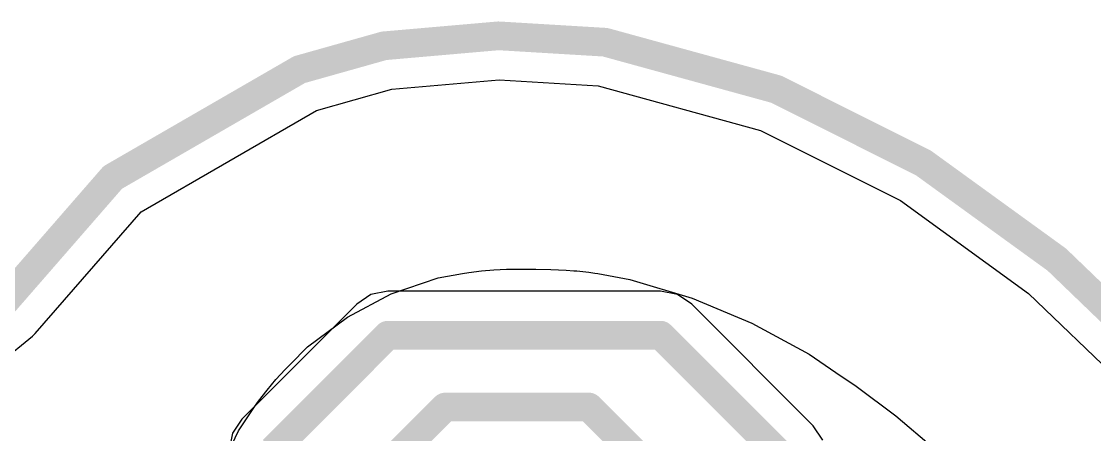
# Model space of a CAD drawing. Header units: inches. Extents: x -30 to 118, y 20 to 51.
# Drawn here: x 79.35 to 86.82, y 48.11 to 50.98 of the extents above; entities that cross this region are included whole.
import ezdxf

# ---------------------------------------------------------------- set-up
doc = ezdxf.new("R2010")
doc.units = ezdxf.units.IN
for name, color, linetype in [('Bottom Layer', 5, 'Continuous'), ('Keep-Out Layer', 6, 'Continuous'), ('Mechanical 1', 6, 'Continuous'), ('Top Layer', 1, 'Continuous'), ('Top Overlay', 2, 'Continuous')]:
    doc.layers.add(name, color=color, linetype=linetype)

msp = doc.modelspace()

# ---------------------------------------------------------------- linework, layer by layer
at = {"layer": 'Bottom Layer'}
for p, q in [((81.9288, 50.5127), (82.6747, 50.5778)), ((82.6747, 50.5778), (83.364, 50.5365)), ((83.364, 50.5365), (84.4951, 50.2258)), ((81.4046, 50.3652), (81.9288, 50.5127)), ((80.182, 49.659), (81.4046, 50.3652)), ((84.4951, 50.2258), (85.4711, 49.7369)), ((85.4711, 49.7369), (86.3628, 49.091)), ((79.445, 48.8127), (80.182, 49.659)), ((86.3628, 49.091), (87.1882, 48.2965)), ((79.4306, 48.7973), (79.4334, 48.8015)), ((79.4334, 48.8015), (79.445, 48.8127)), ((79.2091, 48.6162), (79.4253, 48.7936)), ((79.4253, 48.7936), (79.4257, 48.794)), ((79.4253, 48.7936), (79.4253, 48.7936)), ((79.4257, 48.794), (79.4306, 48.7973))]:
    msp.add_line(p, q, dxfattribs=at)
at = {"layer": 'Keep-Out Layer'}
for points in [[(81.8735, 50.815, 0.2, 0.2, 0), (82.6706, 50.8845, 0.2, 0.2, 0)], [(82.6706, 50.8845, 0.2, 0.2, 0), (83.4142, 50.8399, 0.2, 0.2, 0)], [(81.2848, 50.6493, 0.2, 0.2, 0), (81.8735, 50.815, 0.2, 0.2, 0)], [(83.4142, 50.8399, 0.2, 0.2, 0), (84.6052, 50.5128, 0.2, 0.2, 0)], [(79.9848, 49.8984, 0.2, 0.2, 0), (81.2848, 50.6493, 0.2, 0.2, 0)], [(84.6052, 50.5128, 0.2, 0.2, 0), (85.6304, 49.9992, 0.2, 0.2, 0)], [(85.6304, 49.9992, 0.2, 0.2, 0), (86.5595, 49.3262, 0.2, 0.2, 0)], [(79.2143, 49.0136, 0.2, 0.2, 0), (79.9848, 49.8984, 0.2, 0.2, 0)], [(86.5595, 49.3262, 0.2, 0.2, 0), (87.4147, 48.503, 0.2, 0.2, 0)]]:
    msp.add_lwpolyline(points, format="xyseb", dxfattribs=at)
for points in [[(82.6206, 50.8845, 0.1, 0.1, 1), (82.7206, 50.8845, 0.1, 0.1, 1)], [(82.6206, 50.8845, 0.1, 0.1, 1), (82.7206, 50.8845, 0.1, 0.1, 1)], [(81.8235, 50.815, 0.1, 0.1, 1), (81.9235, 50.815, 0.1, 0.1, 1)], [(81.8235, 50.815, 0.1, 0.1, 1), (81.9235, 50.815, 0.1, 0.1, 1)], [(83.3642, 50.8399, 0.1, 0.1, 1), (83.4642, 50.8399, 0.1, 0.1, 1)], [(83.3642, 50.8399, 0.1, 0.1, 1), (83.4642, 50.8399, 0.1, 0.1, 1)], [(81.2348, 50.6493, 0.1, 0.1, 1), (81.3348, 50.6493, 0.1, 0.1, 1)], [(81.2348, 50.6493, 0.1, 0.1, 1), (81.3348, 50.6493, 0.1, 0.1, 1)], [(84.5552, 50.5128, 0.1, 0.1, 1), (84.6552, 50.5128, 0.1, 0.1, 1)], [(84.5552, 50.5128, 0.1, 0.1, 1), (84.6552, 50.5128, 0.1, 0.1, 1)], [(85.5804, 49.9992, 0.1, 0.1, 1), (85.6804, 49.9992, 0.1, 0.1, 1)], [(85.5804, 49.9992, 0.1, 0.1, 1), (85.6804, 49.9992, 0.1, 0.1, 1)], [(79.9348, 49.8984, 0.1, 0.1, 1), (80.0348, 49.8984, 0.1, 0.1, 1)], [(79.9348, 49.8984, 0.1, 0.1, 1), (80.0348, 49.8984, 0.1, 0.1, 1)], [(86.5095, 49.3262, 0.1, 0.1, 1), (86.6095, 49.3262, 0.1, 0.1, 1)], [(86.5095, 49.3262, 0.1, 0.1, 1), (86.6095, 49.3262, 0.1, 0.1, 1)]]:
    msp.add_lwpolyline(points, format="xyseb", close=True, dxfattribs=at)
at = {"layer": 'Mechanical 1'}
for points in [[(81.8735, 50.815, 0.2, 0.2, 0), (82.6706, 50.8845, 0.2, 0.2, 0)], [(82.6706, 50.8845, 0.2, 0.2, 0), (83.4142, 50.8399, 0.2, 0.2, 0)], [(81.2848, 50.6493, 0.2, 0.2, 0), (81.8735, 50.815, 0.2, 0.2, 0)], [(83.4142, 50.8399, 0.2, 0.2, 0), (84.6052, 50.5128, 0.2, 0.2, 0)], [(79.9848, 49.8984, 0.2, 0.2, 0), (81.2848, 50.6493, 0.2, 0.2, 0)], [(84.6052, 50.5128, 0.2, 0.2, 0), (85.6304, 49.9992, 0.2, 0.2, 0)], [(85.6304, 49.9992, 0.2, 0.2, 0), (86.5595, 49.3262, 0.2, 0.2, 0)], [(79.2143, 49.0136, 0.2, 0.2, 0), (79.9848, 49.8984, 0.2, 0.2, 0)], [(86.5595, 49.3262, 0.2, 0.2, 0), (87.4147, 48.503, 0.2, 0.2, 0)]]:
    msp.add_lwpolyline(points, format="xyseb", dxfattribs=at)
for points in [[(82.6206, 50.8845, 0.1, 0.1, 1), (82.7206, 50.8845, 0.1, 0.1, 1)], [(82.6206, 50.8845, 0.1, 0.1, 1), (82.7206, 50.8845, 0.1, 0.1, 1)], [(81.8235, 50.815, 0.1, 0.1, 1), (81.9235, 50.815, 0.1, 0.1, 1)], [(81.8235, 50.815, 0.1, 0.1, 1), (81.9235, 50.815, 0.1, 0.1, 1)], [(83.3642, 50.8399, 0.1, 0.1, 1), (83.4642, 50.8399, 0.1, 0.1, 1)], [(83.3642, 50.8399, 0.1, 0.1, 1), (83.4642, 50.8399, 0.1, 0.1, 1)], [(81.2348, 50.6493, 0.1, 0.1, 1), (81.3348, 50.6493, 0.1, 0.1, 1)], [(81.2348, 50.6493, 0.1, 0.1, 1), (81.3348, 50.6493, 0.1, 0.1, 1)], [(84.5552, 50.5128, 0.1, 0.1, 1), (84.6552, 50.5128, 0.1, 0.1, 1)], [(84.5552, 50.5128, 0.1, 0.1, 1), (84.6552, 50.5128, 0.1, 0.1, 1)], [(85.5804, 49.9992, 0.1, 0.1, 1), (85.6804, 49.9992, 0.1, 0.1, 1)], [(85.5804, 49.9992, 0.1, 0.1, 1), (85.6804, 49.9992, 0.1, 0.1, 1)], [(79.9348, 49.8984, 0.1, 0.1, 1), (80.0348, 49.8984, 0.1, 0.1, 1)], [(79.9348, 49.8984, 0.1, 0.1, 1), (80.0348, 49.8984, 0.1, 0.1, 1)], [(86.5095, 49.3262, 0.1, 0.1, 1), (86.6095, 49.3262, 0.1, 0.1, 1)], [(86.5095, 49.3262, 0.1, 0.1, 1), (86.6095, 49.3262, 0.1, 0.1, 1)]]:
    msp.add_lwpolyline(points, format="xyseb", close=True, dxfattribs=at)
at = {"layer": 'Top Layer'}
for p, q in [((81.9288, 50.5127), (82.6747, 50.5778)), ((82.6747, 50.5778), (83.364, 50.5365)), ((83.364, 50.5365), (84.4951, 50.2258)), ((81.4046, 50.3652), (81.9288, 50.5127)), ((80.182, 49.659), (81.4046, 50.3652)), ((84.4951, 50.2258), (85.4711, 49.7369)), ((85.4711, 49.7369), (86.3628, 49.091)), ((79.445, 48.8127), (80.182, 49.659)), ((81.9, 49.1059), (81.7829, 49.0826)), ((83.8, 49.1059), (81.9, 49.1059)), ((81.9, 49.1059), (81.9, 49.1059)), ((83.9171, 49.0826), (83.8, 49.1059)), ((83.8, 49.1059), (83.8, 49.1059)), ((81.7829, 49.0826), (81.6837, 49.0163)), ((84.0163, 49.0163), (83.9171, 49.0826)), ((86.3628, 49.091), (87.1882, 48.2965)), ((81.6837, 49.0163), (80.8837, 48.2163)), ((81.6837, 49.0163), (81.6837, 49.0163)), ((84.8631, 48.1695), (84.0163, 49.0163)), ((79.4306, 48.7973), (79.4334, 48.8015)), ((79.4334, 48.8015), (79.445, 48.8127)), ((79.2091, 48.6162), (79.4253, 48.7936)), ((79.4253, 48.7936), (79.4257, 48.794)), ((79.4253, 48.7936), (79.4253, 48.7936)), ((79.4257, 48.794), (79.4306, 48.7973)), ((80.8837, 48.2163), (80.8174, 48.1171)), ((84.9294, 48.0703), (84.8631, 48.1695)), ((84.8631, 48.1695), (84.8631, 48.1695)), ((80.8174, 48.1171), (80.7941, 48))]:
    msp.add_line(p, q, dxfattribs=at)
for points in [[(81.1, 48, 0.2, 0.2, 0), (81.9, 48.8, 0.2, 0.2, 0)], [(81.9, 48.8, 0.2, 0.2, 0), (83.8, 48.8, 0.2, 0.2, 0)], [(83.8, 48.8, 0.2, 0.2, 0), (84.6468, 47.9532, 0.2, 0.2, 0)], [(81.7, 47.7, 0.2, 0.2, 0), (82.3, 48.3, 0.2, 0.2, 0)], [(82.3, 48.3, 0.2, 0.2, 0), (83.3, 48.3, 0.2, 0.2, 0)], [(83.3, 48.3, 0.2, 0.2, 0), (83.7468, 47.8532, 0.2, 0.2, 0)]]:
    msp.add_lwpolyline(points, format="xyseb", dxfattribs=at)
for points in [[(81.85, 48.8, 0.1, 0.1, 1), (81.95, 48.8, 0.1, 0.1, 1)], [(81.85, 48.8, 0.1, 0.1, 1), (81.95, 48.8, 0.1, 0.1, 1)], [(83.75, 48.8, 0.1, 0.1, 1), (83.85, 48.8, 0.1, 0.1, 1)], [(83.75, 48.8, 0.1, 0.1, 1), (83.85, 48.8, 0.1, 0.1, 1)], [(82.25, 48.3, 0.1, 0.1, 1), (82.35, 48.3, 0.1, 0.1, 1)], [(82.25, 48.3, 0.1, 0.1, 1), (82.35, 48.3, 0.1, 0.1, 1)], [(83.25, 48.3, 0.1, 0.1, 1), (83.35, 48.3, 0.1, 0.1, 1)], [(83.25, 48.3, 0.1, 0.1, 1), (83.35, 48.3, 0.1, 0.1, 1)]]:
    msp.add_lwpolyline(points, format="xyseb", close=True, dxfattribs=at)
at = {"layer": 'Top Overlay'}
for p, q in [((82.552, 49.2474), (82.6396, 49.2549)), ((82.6396, 49.2549), (82.7274, 49.2589)), ((82.7274, 49.2589), (82.7714, 49.2591)), ((82.7714, 49.2591), (82.8243, 49.2604)), ((82.8243, 49.2604), (82.9302, 49.2605)), ((82.9302, 49.2605), (83.0361, 49.258)), ((83.0361, 49.258), (83.1419, 49.2529)), ((83.1419, 49.2529), (83.1947, 49.2491)), ((83.1947, 49.2491), (83.2159, 49.2476)), ((81.9241, 49.0872), (82.2512, 49.1992)), ((82.2512, 49.1992), (82.4214, 49.2292)), ((82.4214, 49.2292), (82.4648, 49.2365)), ((82.4648, 49.2365), (82.552, 49.2474)), ((83.2159, 49.2476), (83.2582, 49.2437)), ((83.2582, 49.2437), (83.3003, 49.2387)), ((83.3003, 49.2387), (83.3424, 49.2327)), ((83.3424, 49.2327), (83.3633, 49.2292)), ((83.3633, 49.2292), (83.5854, 49.1871)), ((83.5854, 49.1871), (84.0187, 49.0575)), ((81.6183, 48.926), (81.9241, 49.0872)), ((84.0187, 49.0575), (84.4362, 48.884)), ((81.341, 48.7194), (81.6183, 48.926)), ((84.4362, 48.884), (84.8337, 48.6684)), ((81.22, 48.596), (81.341, 48.7194)), ((84.8337, 48.6684), (85.0203, 48.5407)), ((81.186, 48.5619), (81.22, 48.596)), ((81.22, 48.596), (81.22, 48.596)), ((81.121, 48.491), (81.186, 48.5619)), ((85.0203, 48.5407), (85.1629, 48.4446)), ((81.0591, 48.4173), (81.121, 48.491)), ((85.1629, 48.4446), (85.4377, 48.2376)), ((81.0004, 48.341), (81.0591, 48.4173)), ((80.8591, 48.1353), (80.9728, 48.3017)), ((80.9728, 48.3017), (81.0004, 48.341)), ((85.4377, 48.2376), (85.7013, 48.0165)), ((80.6858, 47.7716), (80.8591, 48.1353))]:
    msp.add_line(p, q, dxfattribs=at)

doc.saveas('drawing.dxf')
